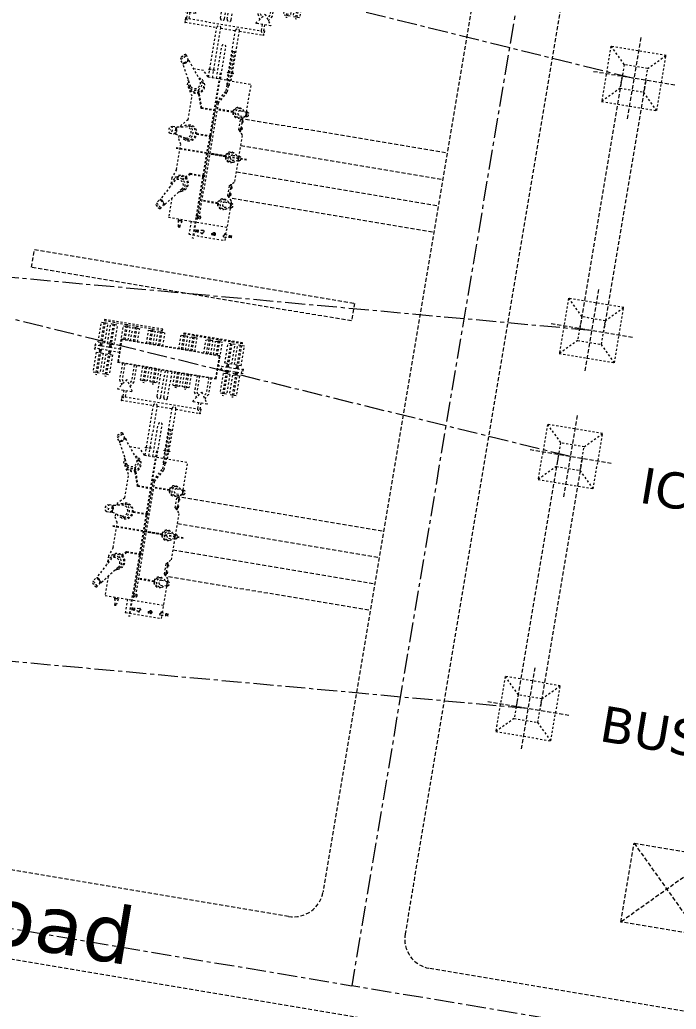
# Model space of a CAD drawing. Header units: feet. Extents: x 199174 to 214517, y 1645895 to 1656921.
# Drawn here: x 207676.18 to 207708.39, y 1653802.05 to 1653850.61 of the extents above; entities that cross this region are included whole.
import ezdxf

# ---------------------------------------------------------------- set-up
doc = ezdxf.new("R2010")
doc.units = ezdxf.units.FT
doc.header["$MEASUREMENT"] = 0
doc.linetypes.add('CENTER', pattern=[2, 1.25, -0.25, 0.25, -0.25])
doc.linetypes.add('HIDDEN', pattern=[0.375, 0.25, -0.125])
doc.layers.add('400 KV SUB', color=7, linetype='Continuous', true_color=0xffffdb)
doc.layers.add('E-LAY-CNTRL', color=1, linetype='CENTER', lineweight=0)
doc.layers.add('E-LAY-EXIST', color=8, linetype='HIDDEN', lineweight=0)
doc.layers.add('ECEN', color=4, linetype='CENTER')
doc.layers.add('TXT', color=222, linetype='Continuous')
doc.styles.add('STYLE1', font='verdana.ttf')

# ---------------------------------------------------------------- blocks, each defined once
blk = doc.blocks.new('400-ICT-1_400kV$0$A$C18D362E1')
at = {"layer": 'ECEN'}
for p, q in [((0, -2516), (0, 1972)), ((5113, 0), (-5406, 0))]:
    blk.add_line(p, q, dxfattribs=at)
blk = doc.blocks.new('400-ICT-1_400kV$0$TRAFO1_BHEL')
for p, q in [((-4766, 12485), (-4593, 12485)), ((-4766, 11235), (-4766, 12485)), ((-4593, 11091), (-4593, 12605)), ((-4593, 12605), (-4507, 12605)), ((-4507, 11091), (-4507, 12605)), ((-4507, 12485), (-4334, 12485)), ((-4334, 11235), (-4334, 12485)), ((-4166, 11235), (-4166, 12485)), ((-4166, 12485), (-3993, 12485)), ((-3993, 11091), (-3993, 12605)), ((-3993, 12605), (-3907, 12605)), ((-3907, 11091), (-3907, 12605)), ((-3907, 12485), (-3734, 12485)), ((-3734, 11235), (-3734, 12485)), ((-3366, 12485), (-3193, 12485)), ((-3366, 11235), (-3366, 12485)), ((-3193, 11638), (-3193, 12605)), ((-3193, 12605), (-3107, 12605)), ((-3107, 11638), (-3107, 12605)), ((-3107, 12485), (-2934, 12485)), ((-2934, 11638), (-2934, 12485)), ((-2766, 11638), (-2766, 12485)), ((-2766, 12485), (-2593, 12485)), ((-2593, 11638), (-2593, 12605)), ((-2593, 12605), (-2507, 12605)), ((-2507, 11638), (-2507, 12605)), ((-2507, 12485), (-2334, 12485)), ((-2334, 11638), (-2334, 12485)), ((-1766, 11638), (-1766, 12485)), ((-1766, 12485), (-1593, 12485)), ((-1593, 11638), (-1593, 12605)), ((-1593, 12605), (-1507, 12605)), ((-1507, 11638), (-1507, 12605)), ((-1507, 12485), (-1334, 12485)), ((-1334, 11638), (-1334, 12485)), ((-1166, 12485), (-993, 12485)), ((-1166, 11638), (-1166, 12485)), ((-993, 11638), (-993, 12605)), ((-993, 12605), (-907, 12605)), ((-907, 11638), (-907, 12605)), ((-907, 12485), (-734, 12485)), ((-734, 11638), (-734, 12485)), ((284, 11638), (284, 12485)), ((457, 12485), (284, 12485)), ((457, 11638), (457, 12605)), ((543, 12605), (457, 12605)), ((543, 11638), (543, 12605)), ((716, 12485), (543, 12485)), ((716, 11638), (716, 12485)), ((884, 11638), (884, 12485)), ((1057, 12485), (884, 12485)), ((1057, 11638), (1057, 12605)), ((1143, 12605), (1057, 12605)), ((1143, 11638), (1143, 12605)), ((1316, 12485), (1143, 12485)), ((1316, 11638), (1316, 12485)), ((1884, 11638), (1884, 12485)), ((2057, 12485), (1884, 12485)), ((2057, 11638), (2057, 12605)), ((2143, 12605), (2057, 12605)), ((2143, 11638), (2143, 12605)), ((2316, 12485), (2143, 12485)), ((2316, 11638), (2316, 12485)), ((2484, 11638), (2484, 12485)), ((2657, 12485), (2484, 12485)), ((2657, 11638), (2657, 12605)), ((2743, 12605), (2657, 12605)), ((2743, 11638), (2743, 12605)), ((2916, 12485), (2743, 12485)), ((2916, 11235), (2916, 12485)), ((3284, 11235), (3284, 12485)), ((3457, 12485), (3284, 12485)), ((3457, 11091), (3457, 12605)), ((3543, 12605), (3457, 12605)), ((3543, 11091), (3543, 12605)), ((3716, 12485), (3543, 12485)), ((3716, 11235), (3716, 12485)), ((4057, 12485), (3884, 12485)), ((3884, 11235), (3884, 12485)), ((4057, 11091), (4057, 12605)), ((4143, 12605), (4057, 12605)), ((4143, 11091), (4143, 12605)), ((4316, 12485), (4143, 12485)), ((4316, 11235), (4316, 12485)), ((-4766, 11235), (-4593, 11235)), ((-4593, 11091), (-4593, 11235)), ((-4507, 11091), (-4507, 11235)), ((-4507, 11235), (-4334, 11235)), ((-4166, 11235), (-3993, 11235)), ((-3993, 11091), (-3993, 11235)), ((-3907, 11235), (-3734, 11235)), ((-3907, 11091), (-3907, 11235)), ((-3366, 11235), (-3350, 11235)), ((2916, 11235), (2900, 11235)), ((3457, 11235), (3284, 11235)), ((3457, 11091), (3457, 11235)), ((3543, 11091), (3543, 11235)), ((3716, 11235), (3543, 11235)), ((4057, 11235), (3884, 11235)), ((4057, 11091), (4057, 11235)), ((4143, 11091), (4143, 11235)), ((4316, 11235), (4143, 11235)), ((-3325, 11005), (-4875, 11005)), ((-3325, 10805), (-4875, 10805)), ((-4766, 10575), (-4766, 9325)), ((-4766, 10575), (-4593, 10575)), ((-4615, 11005), (-4615, 11091)), ((-4615, 11091), (-4485, 11091)), ((-4615, 11073), (-4485, 11073)), ((-4615, 11023), (-4485, 11023)), ((-4615, 10805), (-4615, 10719)), ((-4615, 10787), (-4485, 10787)), ((-4615, 10737), (-4485, 10737)), ((-4615, 10719), (-4485, 10719)), ((-4593, 10719), (-4593, 9205)), ((-4593, 10719), (-4593, 10575)), ((-4507, 10719), (-4507, 9205)), ((-4507, 10719), (-4507, 10575)), ((-4507, 10575), (-4334, 10575)), ((-4485, 11005), (-4485, 11091)), ((-4485, 10805), (-4485, 10719)), ((-4334, 10575), (-4334, 9325)), ((-4166, 10575), (-4166, 9325)), ((-4166, 10575), (-3993, 10575)), ((-4015, 11005), (-4015, 11091)), ((-4015, 11091), (-3885, 11091)), ((-4015, 11073), (-3885, 11073)), ((-4015, 11023), (-3885, 11023)), ((-4015, 10805), (-4015, 10719)), ((-4015, 10787), (-3885, 10787)), ((-4015, 10737), (-3885, 10737)), ((-4015, 10719), (-3885, 10719)), ((-3993, 10719), (-3993, 9205)), ((-3993, 10719), (-3993, 10575)), ((-3907, 10719), (-3907, 9205)), ((-3907, 10719), (-3907, 10575)), ((-3907, 10575), (-3734, 10575)), ((-3885, 11005), (-3885, 11091)), ((-3885, 10805), (-3885, 10719)), ((-3734, 10575), (-3734, 9325)), ((2875, 11005), (3088, 11019)), ((2875, 10805), (3088, 10791)), ((3100, 11005), (4425, 11005)), ((3102, 10805), (4425, 10805)), ((3284, 10575), (3284, 9325)), ((3457, 10575), (3284, 10575)), ((3435, 11005), (3435, 11091)), ((3565, 11091), (3435, 11091)), ((3565, 11073), (3435, 11073)), ((3565, 11023), (3435, 11023)), ((3435, 10805), (3435, 10719)), ((3565, 10787), (3435, 10787)), ((3565, 10737), (3435, 10737)), ((3565, 10719), (3435, 10719)), ((3457, 10719), (3457, 9205)), ((3457, 10719), (3457, 10575)), ((3543, 10719), (3543, 9205)), ((3543, 10719), (3543, 10575)), ((3716, 10575), (3543, 10575)), ((3565, 11005), (3565, 11091)), ((3565, 10805), (3565, 10719)), ((3716, 10575), (3716, 9325)), ((4057, 10575), (3884, 10575)), ((3884, 10575), (3884, 9325)), ((4035, 11005), (4035, 11091)), ((4165, 11091), (4035, 11091)), ((4165, 11073), (4035, 11073)), ((4165, 11023), (4035, 11023)), ((4035, 10805), (4035, 10719)), ((4165, 10787), (4035, 10787)), ((4165, 10737), (4035, 10737)), ((4165, 10719), (4035, 10719)), ((4057, 10719), (4057, 9205)), ((4057, 10719), (4057, 10575)), ((4143, 10719), (4143, 9205)), ((4143, 10719), (4143, 10575)), ((4316, 10575), (4143, 10575)), ((4165, 11005), (4165, 11091)), ((4165, 10805), (4165, 10719)), ((4316, 10575), (4316, 9325)), ((-3046, 10173), (-3046, 9132)), ((-2896, 10173), (-2896, 9172)), ((-2296, 10173), (-2296, 9172)), ((-2146, 10173), (-2146, 9132)), ((-1766, 10173), (-1766, 9325)), ((-1593, 10173), (-1593, 9205)), ((-1507, 10173), (-1507, 9205)), ((-1334, 10173), (-1334, 9325)), ((-1166, 10173), (-1166, 9325)), ((-993, 10173), (-993, 9205)), ((-907, 10173), (-907, 9205)), ((-734, 10173), (-734, 9325)), ((-562, 8479), (-562, 10173)), ((-312, 8479), (-312, 10173)), ((-138, 8479), (-138, 10173)), ((112, 8479), (112, 10173)), ((284, 10173), (284, 9325)), ((457, 10173), (457, 9205)), ((543, 10173), (543, 9205)), ((716, 10173), (716, 9325)), ((884, 10173), (884, 9325)), ((1057, 10173), (1057, 9205)), ((1143, 10173), (1143, 9205)), ((1316, 10173), (1316, 9325)), ((1696, 10173), (1696, 9132)), ((1846, 10173), (1846, 9172)), ((2446, 10173), (2446, 9172)), ((2596, 10173), (2596, 9132)), ((-4766, 9325), (-4593, 9325)), ((-4507, 9325), (-4334, 9325)), ((-4166, 9325), (-3993, 9325)), ((-3907, 9325), (-3734, 9325)), ((-1766, 9325), (-1593, 9325)), ((-1507, 9325), (-1334, 9325)), ((-1166, 9325), (-993, 9325)), ((-907, 9325), (-734, 9325)), ((457, 9325), (284, 9325)), ((716, 9325), (543, 9325)), ((1057, 9325), (884, 9325)), ((1316, 9325), (1143, 9325)), ((3457, 9325), (3284, 9325)), ((3716, 9325), (3543, 9325)), ((4057, 9325), (3884, 9325)), ((4316, 9325), (4143, 9325)), ((-4593, 9205), (-4507, 9205)), ((-3993, 9205), (-3907, 9205)), ((-3046, 9132), (-2864, 8816)), ((-2896, 9172), (-2769, 8951)), ((-2296, 9172), (-2424, 8951)), ((-2146, 9132), (-2329, 8816)), ((-1593, 9205), (-1507, 9205)), ((-993, 9205), (-907, 9205)), ((543, 9205), (457, 9205)), ((1143, 9205), (1057, 9205)), ((1696, 9132), (1879, 8816)), ((1846, 9172), (1974, 8951)), ((2446, 9172), (2319, 8951)), ((2596, 9132), (2414, 8816)), ((3543, 9205), (3457, 9205)), ((4143, 9205), (4057, 9205)), ((-2710, 8123), (-2671, 8123)), ((-2671, 8523), (-2671, 8123)), ((-2521, 8523), (-2521, 8123)), ((-2521, 8123), (2071, 8123)), ((2071, 8523), (2071, 8123)), ((2221, 8523), (2221, 8123)), ((2260, 8123), (2221, 8123)), ((-2710, 7873), (-693, 7873)), ((-693, 4724), (-693, 7873)), ((-443, 4724), (-443, 7873)), ((-443, 7873), (493, 7873)), ((493, 4724), (493, 7873)), ((743, 4724), (743, 7873)), ((743, 7873), (2260, 7873)), ((-193, 4724), (-193, 6765)), ((57, 4724), (57, 6765)), ((536, 6573), (536, 4480)), ((536, 6573), (645, 6573)), ((645, 6573), (645, 4480)), ((-2311, 5869), (-2168, 5634)), ((-2127, 5541), (-2155, 5578)), ((-2468, 5347), (-2624, 5556)), ((-2381, 5292), (-2419, 5331)), ((-1685, 3933), (-2390, 5249)), ((-1186, 4432), (-2077, 5562)), ((-1072, 5077), (-1695, 5077)), ((-718, 4724), (-1072, 5077)), ((-1910, 4018), (-1910, 4353)), ((-718, 4724), (2018, 4724)), ((547, 4056), (547, 4448)), ((634, 4006), (634, 4448)), ((2018, 2720), (2018, 4724)), ((-1504, 3368), (-1910, 4018)), ((-827, 2702), (-1208, 3836)), ((-790, 2752), (-1165, 3869)), ((74, 3236), (547, 4056)), ((174, 3209), (634, 4006)), ((-1504, 1880), (-1504, 3368)), ((74, 3236), (74, -4047)), ((174, 3209), (174, -4047)), ((74, 2702), (-827, 2702)), ((74, 2752), (-790, 2752)), ((1170, 2842), (174, 2842)), ((1170, 2792), (174, 2792)), ((1645, 2976), (2044, 2950)), ((1645, 2654), (2052, 2679)), ((1718, 2401), (2018, 2720)), ((1836, 2527), (1836, 1654)), ((2034, 2927), (2058, 2935)), ((2034, 2703), (2058, 2695)), ((-1504, 1880), (-1910, 1449)), ((1718, 1780), (1718, 2401)), ((1936, 2318), (1814, 2318)), ((1936, 1863), (1814, 1863)), ((-2267, 1291), (-2490, 1291)), ((-2149, 1242), (-2205, 1238)), ((-1480, 1422), (-2128, 1289)), ((-1910, 1449), (-1910, 1334)), ((1718, 1780), (2018, 1461)), ((2018, -1461), (2018, 1461)), ((-2490, 849), (-2267, 849)), ((-2149, 897), (-2205, 901)), ((-1480, 716), (-2128, 847)), ((-1910, 803), (-1910, 644)), ((-1704, 270), (-1910, 644)), ((74, 1106), (-889, 1106)), ((74, 1056), (-888, 1056)), ((-1704, -1318), (-1704, 270)), ((1170, 27), (174, 27)), ((1619, 161), (2018, 135)), ((2008, 112), (2032, 120)), ((1170, -23), (174, -23)), ((1619, -161), (2026, -136)), ((2008, -112), (2032, -120)), ((-1704, -1318), (-1910, -1868)), ((-827, -1431), (-1255, -1860)), ((-806, -1481), (-1210, -1885)), ((74, -1431), (-827, -1431)), ((74, -1481), (-806, -1481)), ((1718, -1780), (2018, -1461)), ((1718, -1780), (1718, -2401)), ((1836, -2527), (1836, -1654)), ((-1685, -1983), (-2390, -3299)), ((-1910, -1868), (-1910, -2403)), ((1718, -2401), (2018, -2720)), ((1936, -1863), (1814, -1863)), ((1936, -2318), (1814, -2318)), ((-1186, -2482), (-2077, -3612)), ((1170, -2953), (174, -2953)), ((1170, -3003), (174, -3003)), ((1619, -2819), (2018, -2845)), ((2008, -2868), (2032, -2860)), ((2008, -3092), (2032, -3100)), ((2018, -4821), (2018, -2720)), ((-2468, -3397), (-2624, -3606)), ((-2381, -3342), (-2419, -3381)), ((-2311, -3919), (-2168, -3684)), ((-2127, -3591), (-2155, -3628)), ((-1704, -3139), (-1704, -4350)), ((1619, -3141), (2026, -3116)), ((-1704, -4350), (2018, -4350)), ((-1078, -4450), (-1019, -4765)), ((-1078, -4450), (-852, -4450)), ((-1064, -4425), (-866, -4425)), ((-1064, -4450), (-1064, -4425)), ((-1049, -4425), (-1049, -4350)), ((-1024, -4765), (-909, -4765)), ((-1024, -4765), (-1024, -4773)), ((-1024, -4773), (-909, -4773)), ((-1018, -4832), (-1018, -4846)), ((-1018, -4832), (-915, -4832)), ((-1018, -4846), (-915, -4846)), ((-1001, -4832), (-1001, -4773)), ((-931, -4832), (-931, -4773)), ((-915, -4832), (-915, -4846)), ((-852, -4450), (-914, -4765)), ((-909, -4765), (-909, -4773)), ((-881, -4425), (-881, -4350)), ((-866, -4450), (-866, -4425)), ((-277, -4350), (-277, -5190)), ((122, -4850), (100, -4850)), ((122, -4952), (100, -4952)), ((204, -4865), (138, -4857)), ((204, -4935), (140, -4943)), ((546, -4990), (215, -4951)), ((546, -4814), (223, -4850)), ((1954, -4814), (2277, -4850)), ((1954, -4990), (2285, -4951)), ((2296, -4865), (2362, -4857)), ((2296, -4935), (2360, -4943)), ((2378, -4850), (2400, -4850)), ((2378, -4952), (2400, -4952)), ((-277, -5190), (2018, -5190)), ((2018, -5190), (2018, -4983))]:
    blk.add_line(p, q)
for points in [[(-907, 12605), (-907, 12680), (-4593, 12680), (-4593, 12605)], [(457, 12605), (457, 12680), (4143, 12680), (4143, 12605)], [(2900, 10173), (2900, 11638), (-3350, 11638), (-3350, 10173)], [(2875, 10198), (2875, 11613), (-3325, 11613), (-3325, 10198)], [(-4875, 10755), (-4875, 11055), (-4925, 11055), (-4925, 10755)], [(4425, 10755), (4425, 11055), (4475, 11055), (4475, 10755)], [(-2596, 9198), (-3068, 8523), (-2124, 8523)], [(2146, 9198), (2618, 8523), (1674, 8523)], [(-2710, 7848), (-2710, 8148), (-2725, 8148), (-2725, 7848)], [(2260, 7848), (2260, 8148), (2275, 8148), (2275, 7848)], [(-393, 5186), (-743, 5186), (-743, 5231), (-393, 5231)], [(793, 5186), (443, 5186), (443, 5231), (793, 5231)], [(1836, 2392), (1836, 2244), (1901, 2244), (1901, 2392)], [(1836, 1789), (1836, 1937), (1901, 1937), (1901, 1789)], [(1836, -1789), (1836, -1937), (1901, -1937), (1901, -1789)], [(1836, -2392), (1836, -2244), (1901, -2244), (1901, -2392)]]:
    blk.add_lwpolyline(points, close=True)
for points, const_width in [([(-2488, 5688, 1), (-2492, 5722, 1)], 33.8), ([(2089, 2822, 1), (2109, 2808, 1)], 24), ([(-2477, 1079, -1), (-2503, 1058, -1)], 33.8), ([(2063, 7, 1), (2083, -7, 1)], 24), ([(2063, -2973, 1), (2083, -2987, 1)], 24), ([(-2488, -3738, -1), (-2492, -3772, -1)], 33.8), ([(104, -4898, -1), (96, -4904, -1)], 9), ([(1247, -4915, -1), (1253, -4922, -1)], 9), ([(2396, -4898, 1), (2404, -4904, 1)], 9)]:
    blk.add_lwpolyline(points, format="xyb", close=True, dxfattribs=dict(const_width=const_width))
for centre, radius in [((124, -4047), 137), ((1250, -4918), 108), ((1250, -4918), 102), ((1250, -4918), 77.2), ((1250, -4918), 51.1)]:
    blk.add_circle(centre, radius)
for centre, radius, start, end in [((2981, 10905), 157, 313.14025, 46.85975), ((-2596, 8123), 75, 180, 0), ((-437, 8479), 125, 180, 0), ((-13, 8479), 125, 180, 0), ((2146, 8123), 75, 180, 0), ((-568, 7873), 125, 0, 180), ((618, 7873), 125, 0, 180), ((-68, 6765), 125, 0, 180), ((-1448, 4195), 432, 168.51028, 73.56247), ((-1320, 4072), 495, 195.35397, 76.70469), ((-1476, 4223), 358, 234.19228, 35.80772), ((-1320, 4072), 432, 214.13888, 57.91978), ((591, 4480), 90.1, 126.90526, 241.28881), ((591, 4480), 54.1, 180, 0), ((591, 4480), 90.1, 298.71119, 53.09474), ((1500, 2817), 330, 58.29531, 299.64603), ((1500, 2817), 288, 77.08022, 280.86112), ((1619, 2815), 288, 32.40189, 327.59811), ((1645, 2815), 163, 99.19228, 260.80772), ((2256, 2815), 248, 153.16405, 206.83595), ((-1498, 1069), 432, 220.94819, 139.14209), ((-1320, 1072), 495, 240.35397, 121.70469), ((-1537, 1069), 358, 279.19228, 80.80772), ((-1320, 1072), 432, 259.13888, 102.91978), ((1500, 2), 330, 58.29531, 299.64603), ((1500, 2), 288, 77.08022, 280.86112), ((1619, 0), 288, 32.40189, 327.59811), ((1645, 0), 163, 99.19228, 260.80772), ((2230, 0), 248, 153.16405, 206.83595), ((-1448, -2245), 432, 286.43753, 191.48972), ((-1320, -2122), 495, 283.29531, 164.64603), ((-1320, -2122), 432, 302.08022, 145.86112), ((-1476, -2273), 358, 324.19228, 125.80772), ((1500, -2978), 330, 58.29531, 299.64603), ((1500, -2978), 288, 77.08022, 280.86112), ((1619, -2980), 288, 32.40189, 327.59811), ((1645, -2980), 163, 99.19228, 260.80772), ((2230, -2980), 248, 153.16405, 206.83595), ((124, -4047), 50, 180, 0), ((223, -4901), 51.2, 225.30332, 93.6834), ((229, -4901), 51.3, 265.44139, 133.49512), ((546, -4901), 108, 224.89194, 136.85541), ((501, -4902), 99.4, 297.50864, 62.49136), ((1954, -4901), 108, 43.14459, 315.10806), ((1999, -4902), 99.4, 117.50864, 242.49136), ((2271, -4901), 51.3, 46.50488, 274.55861), ((2277, -4901), 51.2, 86.3166, 314.69668)]:
    blk.add_arc(centre, radius, start, end)
at = {"extrusion": (0, 0, -1)}
for centre, major_axis, ratio in [((-2468, 5712), (156, 156), 0.28934), ((100, -4901), (0, -51.1), 0.612706)]:
    blk.add_ellipse(centre, major_axis=major_axis, ratio=ratio, dxfattribs=at)
for centre, major_axis, ratio, start_param, end_param in [((-2318, 5490), (-150, -144), 0.466577, 3.141593, 6.283185), ((-2233, 5406), (-156, -156), 0.152336, 2.4547, 6.871725), ((-2253, 5416), (-127, -125), 0.190849, 3.071818, 6.337037), ((122, -4901), (0, -51.1), 0.612706, 3.141593, 6.283185)]:
    blk.add_ellipse(centre, major_axis=major_axis, ratio=ratio, start_param=start_param, end_param=end_param, dxfattribs=at)
for centre, major_axis, ratio, start_param, end_param in [((2052, 2815), (0, -136), 0.462514, 2.852553, 6.572225), ((2088, 2815), (0, -136), 0.462514, 3.050499, 6.374279), ((-2267, 1070), (0, 221), 0.438735, 3.141593, 6.283185), ((-2149, 1070), (0, -173), 0.196735, -0.069775, 3.211368), ((-2128, 1068), (0, 221), 0.152336, 2.4547, 6.949324), ((2026, 0), (0, -136), 0.462514, 2.852553, 6.572225), ((2061, 0), (0, -136), 0.462514, 3.050499, 6.374279), ((2026, -2980), (0, -136), 0.462514, 2.852553, 6.572225), ((2061, -2980), (0, -136), 0.462514, 3.050499, 6.374279), ((-2318, -3540), (-150, 144), 0.466577, 3.141593, 6.283185), ((-2233, -3456), (-156, 156), 0.152336, 2.4547, 6.871725), ((-2253, -3466), (-127, 125), 0.190849, 3.071818, 6.337037), ((2378, -4901), (0, -51.1), 0.612706, 3.141593, 6.283185)]:
    blk.add_ellipse(centre, major_axis=major_axis, ratio=ratio, start_param=start_param, end_param=end_param)
for centre, major_axis, ratio in [((2099, 2815), (0, -136), 0.462514), ((-2490, 1070), (0, -221), 0.438735), ((2073, 0), (0, -136), 0.462514), ((2073, -2980), (0, -136), 0.462514), ((-2468, -3762), (156, -156), 0.28934), ((2400, -4901), (0, -51.1), 0.612706)]:
    blk.add_ellipse(centre, major_axis=major_axis, ratio=ratio)
at = {"rotation": 90}
blk.add_blockref('400-ICT-1_400kV$0$A$C18D362E1', (0, 0), dxfattribs=at)
blk = doc.blocks.new('TWR_CTE_p')
for p, q in [((-750, 750), (-1750, 1750)), ((1750, 1750), (750, 750)), ((-1750, -1750), (-750, -750)), ((750, -750), (1750, -1750))]:
    blk.add_line(p, q)
for points in [[(-1750, -1750), (1750, -1750), (1750, 1750), (-1750, 1750)], [(-750, -750), (750, -750), (750, 750), (-750, 750)]]:
    blk.add_lwpolyline(points, close=True)
blk = doc.blocks.new('400kv')
at = {"layer": 'E-LAY-CNTRL'}
for p, q in [((160.682, 279.081, -0.314), (127.431, 132.083, -0.312)), ((144.131, 120.103, -0.311), (151.923, 172.68, -0.311)), ((159.737, 116.573, -0.311), (175.331, 167.385, -0.311)), ((167.539, 114.808, -0.311), (175.331, 167.385, -0.311)), ((183.145, 111.278, -0.311), (198.74, 162.09, -0.311)), ((90.255, -32.265, -0.311), (127.431, 132.083, -0.311))]:
    blk.add_line(p, q, dxfattribs=at)
at = {"layer": 'E-LAY-CNTRL', "elevation": -0.311}
for points in [[(382.058, 74.486), (127.431, 132.083)], [(382.058, 74.486), (132.241, 130.995)]]:
    blk.add_lwpolyline(points, dxfattribs=at)
at = {"layer": 'E-LAY-EXIST'}
for p, q in [((131.987, 135.794, -0.238), (148.12, 207.117, -0.311)), ((142.138, 205.6, -0.311), (124.995, 129.815, -0.233)), ((153.659, 142.099, -0.311), (150.834, 129.609, -0.311)), ((155.294, 141.729, -0.311), (152.469, 129.239, -0.311)), ((156.929, 141.359, -0.311), (154.104, 128.869, -0.311)), ((158.564, 140.989, -0.311), (155.738, 128.499, -0.311)), ((177.068, 136.804, -0.311), (174.243, 124.314, -0.311)), ((178.703, 136.434, -0.311), (175.877, 123.944, -0.311)), ((180.337, 136.064, -0.311), (177.512, 123.574, -0.311)), ((181.972, 135.694, -0.311), (179.147, 123.204, -0.311)), ((312.436, 93.054, -0.238), (133.402, 133.552, -0.238)), ((287.936, 92.957, 0.477), (130.481, 128.574, -0.266)), ((117.936, 81.609, -0.237), (128.241, 127.168, -0.675)), ((143.557, 117.568, -0.311), (144.704, 122.638, -0.311)), ((159.902, 117.305, -0.311), (144.296, 120.835, -0.311)), ((146.666, 119.53, -0.311), (141.596, 120.677, -0.311)), ((159.571, 115.842, -0.311), (143.965, 119.372, -0.311)), ((159.163, 114.038, -0.311), (160.31, 119.108, -0.311)), ((162.271, 116, -0.311), (157.202, 117.147, -0.311)), ((166.966, 112.273, -0.311), (168.113, 117.343, -0.311)), ((170.074, 114.235, -0.311), (165.004, 115.382, -0.311)), ((183.311, 112.01, -0.311), (167.705, 115.54, -0.311)), ((134.244, 109.065, -0.311), (130.47, 115.045, -0.311)), ((182.98, 110.547, -0.311), (167.374, 114.077, -0.311)), ((135.347, 113.942, -0.311), (129.367, 110.168, -0.311)), ((182.572, 108.743, -0.311), (183.719, 113.813, -0.311)), ((185.68, 110.705, -0.311), (180.61, 111.852, -0.311))]:
    blk.add_line(p, q, dxfattribs=at)
at = {"layer": 'E-LAY-EXIST', "elevation": -0.311}
for points in [[(174.546, 149.325), (170.068, 129.528), (168.977, 129.775), (173.455, 149.571)], [(135.347, 113.942), (134.244, 109.065), (129.367, 110.168), (130.47, 115.045)]]:
    blk.add_lwpolyline(points, close=True, dxfattribs=at)
at = {"layer": 'E-LAY-EXIST'}
for centre, start, end in [((133.815, 135.381, -0.238), 167.25398, 257.25398), ((130.068, 126.745, -0.238), 77.25398, 167.25398)]:
    blk.add_arc(centre, 1.875, start, end, dxfattribs=at)
for name, p, xscale, yscale, zscale, rotation in [('400-ICT-1_400kV$0$TRAFO1_BHEL', (156.557, 143.512, -0.311), 0.0009999999398089005, 0.0009999999398089005, 0.0009999999398089005, 257.2539829661908), ('400-ICT-1_400kV$0$TRAFO1_BHEL', (179.965, 138.217, -0.311), 0.0009999999398089005, 0.0009999999398089005, 0.0009999999398089005, 257.2539829661908), ('TWR_CTE_p', (144.131, 120.103, -0.311), 0.0009999999965821884, 0.0009999999965821884, 0.0009999999965821884, 167.2539837020024), ('TWR_CTE_p', (159.737, 116.573, -0.311), 0.0009999999965821884, 0.0009999999965821884, 0.0009999999965821884, 167.2539837020024), ('TWR_CTE_p', (167.539, 114.808, -0.311), 0.0009999999965821884, 0.0009999999965821884, 0.0009999999965821884, 167.2539837020024), ('TWR_CTE_p', (183.145, 111.278, -0.311), 0.0009999999965821884, 0.0009999999965821884, 0.0009999999965821884, 167.2539837020024)]:
    blk.add_blockref(name, p, dxfattribs=dict(at, xscale=xscale, yscale=yscale, zscale=zscale, rotation=rotation))
at = {"layer": 'E-LAY-EXIST', "style": 'STYLE1'}
for s, p in [('BUS I/C', (141.877, 115.837, -0.382)), ('ICT-1', (156.635, 112.499, -0.382))]:
    blk.add_text(s, height=2.25, rotation=257.25398, dxfattribs=at).set_placement(p)
at = {"layer": 'TXT', "linetype": 'Continuous', "style": 'STYLE1'}
blk.add_text('5.5m wide Road', height=3.6, rotation=257.25398, dxfattribs=at).set_placement((138.308, 184.983, -0.531))

msp = doc.modelspace()

# ---------------------------------------------------------------- block references
at = {"layer": '400 KV SUB', "lineweight": -2, "xscale": 0.7840800000301468, "yscale": 0.7840800000301468, "zscale": 0.7840800000301468, "rotation": 93.2111979021931}
msp.add_blockref('400kv', (207801.472, 1653709.246, 0.244), dxfattribs=at)

doc.saveas('drawing.dxf')
